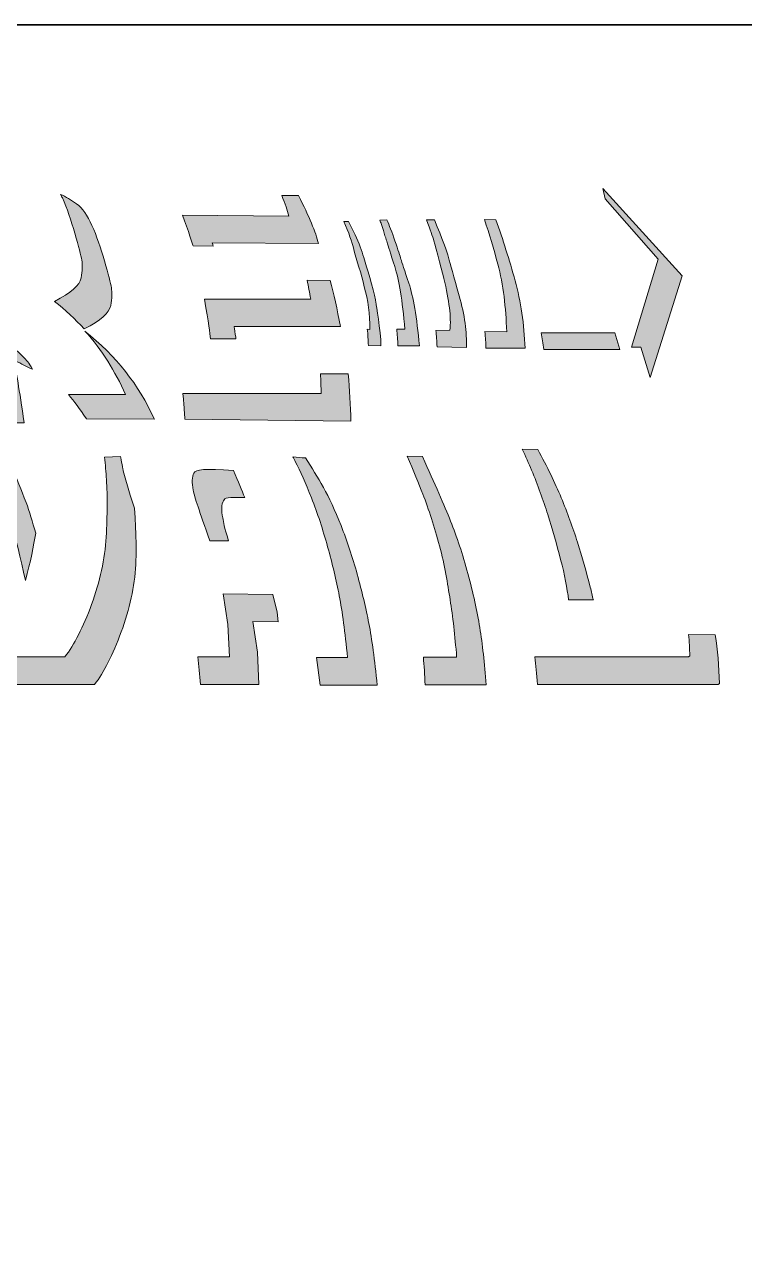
# Model space of a CAD drawing. Extents: x 6 to 143, y -103 to -23.
# Drawn here: x 85.58 to 108.84, y -62.86 to -22.86 of the extents above; entities that cross this region are included whole.
import ezdxf

# ---------------------------------------------------------------- set-up
doc = ezdxf.new("R2010")
doc.units = 0
doc.header["$MEASUREMENT"] = 0
doc.layers.add('EdgeTop', color=7, linetype='Continuous', lineweight=0)
doc.layers.add('VoidF-Title', color=7, linetype='Continuous', lineweight=0)

# ---------------------------------------------------------------- blocks, each defined once
blk = doc.blocks.new('Block_0')
at = {"layer": 'VoidF-Title', "true_color": 0xf6bc5b, "transparency": 33554687}
h = blk.add_hatch(color=31, dxfattribs=at)
h.dxf.hatch_style = 2
edge = h.paths.add_edge_path()
edge.add_spline(control_points=[(86.796, -28.456), (86.943, -28.791), (87.079, -29.172), (87.2, -29.599), (87.323, -30.026), (87.396, -30.315), (87.422, -30.465), (87.448, -30.616), (87.441, -30.808), (87.4, -31.041), (87.359, -31.274), (87.073, -31.527), (86.541, -31.798), (86.892, -32.076), (87.211, -32.374), (87.503, -32.689), (88.032, -32.418), (88.317, -32.167), (88.357, -31.934), (88.398, -31.701), (88.406, -31.509), (88.38, -31.358), (88.354, -31.208), (88.28, -30.919), (88.158, -30.492), (88.036, -30.065), (87.901, -29.684), (87.753, -29.349), (87.605, -29.014), (87.44, -28.781), (87.257, -28.649), (87.075, -28.518), (86.902, -28.415), (86.738, -28.339), (86.757, -28.378), (86.777, -28.414), (86.796, -28.456)], knot_values=[0, 0, 0, 0, 1, 1, 1, 2, 2, 2, 3, 3, 3, 4, 4, 4, 5, 5, 5, 6, 6, 6, 7, 7, 7, 8, 8, 8, 9, 9, 9, 10, 10, 10, 11, 11, 11, 12, 12, 12, 12], degree=3, periodic=0)
h = blk.add_hatch(color=31, dxfattribs=at)
h.dxf.hatch_style = 2
edge = h.paths.add_edge_path()
edge.add_spline(control_points=[(94.12, -29.04), (94.12, -29.04), (90.682, -29.011), (90.682, -29.011), (90.861, -29.497), (91.025, -30), (91.025, -30), (91.025, -30), (91.673, -30.014), (91.673, -30.014), (91.635, -29.907), (91.683, -30.02), (91.64, -29.904), (91.64, -29.904), (95.078, -29.933), (95.078, -29.933), (94.985, -29.569), (94.77, -29.051), (94.431, -28.379), (94.431, -28.379), (93.889, -28.378), (93.889, -28.378), (93.997, -28.637), (94.074, -28.858), (94.12, -29.04)], knot_values=[0, 0, 0, 0, 1, 1, 1, 2, 2, 2, 3, 3, 3, 4, 4, 4, 5, 5, 5, 6, 6, 6, 7, 7, 7, 8, 8, 8, 8], degree=3, periodic=0)
h = blk.add_hatch(color=31, dxfattribs=at)
h.dxf.hatch_style = 2
edge = h.paths.add_edge_path()
edge.add_spline(control_points=[(94.825, -31.723), (94.825, -31.723), (91.388, -31.723), (91.388, -31.723), (91.526, -32.534), (91.574, -32.806), (91.583, -33.01), (91.583, -33.01), (92.409, -33.012), (92.409, -33.012), (92.379, -32.826), (92.386, -32.855), (92.345, -32.616), (92.345, -32.616), (95.783, -32.616), (95.783, -32.616), (95.685, -32.049), (95.574, -31.551), (95.449, -31.123), (95.449, -31.123), (94.709, -31.117), (94.709, -31.117), (94.749, -31.31), (94.788, -31.51), (94.825, -31.723)], knot_values=[0, 0, 0, 0, 1, 1, 1, 2, 2, 2, 3, 3, 3, 4, 4, 4, 5, 5, 5, 6, 6, 6, 7, 7, 7, 8, 8, 8, 8], degree=3, periodic=0)
h = blk.add_hatch(color=31, dxfattribs=at)
h.dxf.hatch_style = 2
edge = h.paths.add_edge_path()
edge.add_spline(control_points=[(85.829, -33.994), (85.706, -33.771), (85.643, -33.701), (85.521, -33.582), (85.233, -33.301), (84.914, -33.025), (84.272, -32.672), (84.334, -33.03), (84.438, -33.697), (84.598, -34.817), (84.598, -34.817), (83.296, -34.81), (83.296, -34.81), (83.325, -35.087), (83.37, -35.403), (83.401, -35.724), (83.401, -35.724), (85.56, -35.728), (85.56, -35.728), (85.4, -34.608), (85.297, -34.061), (85.235, -33.703), (85.534, -33.837), (85.581, -33.882), (85.829, -33.994)], knot_values=[0, 0, 0, 0, 1, 1, 1, 2, 2, 2, 3, 3, 3, 4, 4, 4, 5, 5, 5, 6, 6, 6, 7, 7, 7, 8, 8, 8, 8], degree=3, periodic=0)
h = blk.add_hatch(color=31, dxfattribs=at)
h.dxf.hatch_style = 2
edge = h.paths.add_edge_path()
edge.add_spline(control_points=[(87.521, -32.758), (88.083, -33.368), (88.499, -34.062), (88.841, -34.807), (88.841, -34.807), (86.99, -34.807), (86.99, -34.807), (87.19, -35.051), (87.338, -35.242), (87.575, -35.599), (87.575, -35.599), (89.77, -35.609), (89.77, -35.609), (89.251, -34.478), (88.546, -33.578), (87.521, -32.758)], knot_values=[0, 0, 0, 0, 1, 1, 1, 2, 2, 2, 3, 3, 3, 4, 4, 4, 5, 5, 5, 5], degree=3, periodic=0)
h = blk.add_hatch(color=31, dxfattribs=at)
h.dxf.hatch_style = 2
edge = h.paths.add_edge_path()
edge.add_spline(control_points=[(96.121, -35.671), (96.113, -35.161), (96.086, -34.653), (96.039, -34.146), (96.039, -34.146), (95.141, -34.139), (95.141, -34.139), (95.151, -34.352), (95.16, -34.565), (95.163, -34.778), (95.163, -34.778), (90.694, -34.778), (90.694, -34.778), (90.72, -35.048), (90.724, -35.098), (90.746, -35.405), (90.746, -35.405), (90.759, -35.611), (90.759, -35.611), (90.759, -35.611), (96.121, -35.671), (96.121, -35.671)], knot_values=[0, 0, 0, 0, 1, 1, 1, 2, 2, 2, 3, 3, 3, 4, 4, 4, 5, 5, 5, 6, 6, 6, 7, 7, 7, 7], degree=3, periodic=0)
at = {"layer": 'VoidF-Title', "color": 30, "lineweight": 9, "true_color": 0xf38a20}
for points, knots in [([(86.796, -28.456), (86.943, -28.791), (87.079, -29.172), (87.2, -29.599), (87.323, -30.026), (87.396, -30.315), (87.422, -30.465), (87.448, -30.616), (87.441, -30.808), (87.4, -31.041), (87.359, -31.274), (87.073, -31.527), (86.541, -31.798), (86.892, -32.076), (87.211, -32.374), (87.503, -32.689), (88.032, -32.418), (88.317, -32.167), (88.357, -31.934), (88.398, -31.701), (88.406, -31.509), (88.38, -31.358), (88.354, -31.208), (88.28, -30.919), (88.158, -30.492), (88.036, -30.065), (87.901, -29.684), (87.753, -29.349), (87.605, -29.014), (87.44, -28.781), (87.257, -28.649), (87.075, -28.518), (86.902, -28.415), (86.738, -28.339), (86.757, -28.378), (86.777, -28.414), (86.796, -28.456)], [0, 0, 0, 0, 1, 1, 1, 2, 2, 2, 3, 3, 3, 4, 4, 4, 5, 5, 5, 6, 6, 6, 7, 7, 7, 8, 8, 8, 9, 9, 9, 10, 10, 10, 11, 11, 11, 12, 12, 12, 12]), ([(94.12, -29.04), (94.12, -29.04), (90.682, -29.011), (90.682, -29.011), (90.861, -29.497), (91.025, -30), (91.025, -30), (91.025, -30), (91.673, -30.014), (91.673, -30.014), (91.635, -29.907), (91.683, -30.02), (91.64, -29.904), (91.64, -29.904), (95.078, -29.933), (95.078, -29.933), (94.985, -29.569), (94.77, -29.051), (94.431, -28.379), (94.431, -28.379), (93.889, -28.378), (93.889, -28.378), (93.997, -28.637), (94.074, -28.858), (94.12, -29.04)], [0, 0, 0, 0, 1, 1, 1, 2, 2, 2, 3, 3, 3, 4, 4, 4, 5, 5, 5, 6, 6, 6, 7, 7, 7, 8, 8, 8, 8]), ([(94.825, -31.723), (94.825, -31.723), (91.388, -31.723), (91.388, -31.723), (91.526, -32.534), (91.574, -32.806), (91.583, -33.01), (91.583, -33.01), (92.409, -33.012), (92.409, -33.012), (92.379, -32.826), (92.386, -32.855), (92.345, -32.616), (92.345, -32.616), (95.783, -32.616), (95.783, -32.616), (95.685, -32.049), (95.574, -31.551), (95.449, -31.123), (95.449, -31.123), (94.709, -31.117), (94.709, -31.117), (94.749, -31.31), (94.788, -31.51), (94.825, -31.723)], [0, 0, 0, 0, 1, 1, 1, 2, 2, 2, 3, 3, 3, 4, 4, 4, 5, 5, 5, 6, 6, 6, 7, 7, 7, 8, 8, 8, 8]), ([(85.829, -33.994), (85.706, -33.771), (85.643, -33.701), (85.521, -33.582), (85.233, -33.301), (84.914, -33.025), (84.272, -32.672), (84.334, -33.03), (84.438, -33.697), (84.598, -34.817), (84.598, -34.817), (83.296, -34.81), (83.296, -34.81), (83.325, -35.087), (83.37, -35.403), (83.401, -35.724), (83.401, -35.724), (85.56, -35.728), (85.56, -35.728), (85.4, -34.608), (85.297, -34.061), (85.235, -33.703), (85.534, -33.837), (85.581, -33.882), (85.829, -33.994)], [0, 0, 0, 0, 1, 1, 1, 2, 2, 2, 3, 3, 3, 4, 4, 4, 5, 5, 5, 6, 6, 6, 7, 7, 7, 8, 8, 8, 8]), ([(87.521, -32.758), (88.083, -33.368), (88.499, -34.062), (88.841, -34.807), (88.841, -34.807), (86.99, -34.807), (86.99, -34.807), (87.19, -35.051), (87.338, -35.242), (87.575, -35.599), (87.575, -35.599), (89.77, -35.609), (89.77, -35.609), (89.251, -34.478), (88.546, -33.578), (87.521, -32.758)], [0, 0, 0, 0, 1, 1, 1, 2, 2, 2, 3, 3, 3, 4, 4, 4, 5, 5, 5, 5]), ([(96.121, -35.671), (96.113, -35.161), (96.086, -34.653), (96.039, -34.146), (96.039, -34.146), (95.141, -34.139), (95.141, -34.139), (95.151, -34.352), (95.16, -34.565), (95.163, -34.778), (95.163, -34.778), (90.694, -34.778), (90.694, -34.778), (90.72, -35.048), (90.724, -35.098), (90.746, -35.405), (90.746, -35.405), (90.759, -35.611), (90.759, -35.611), (90.759, -35.611), (96.121, -35.671), (96.121, -35.671)], [0, 0, 0, 0, 1, 1, 1, 2, 2, 2, 3, 3, 3, 4, 4, 4, 5, 5, 5, 6, 6, 6, 7, 7, 7, 7])]:
    blk.add_open_spline(points, degree=3, knots=knots, dxfattribs=at)
blk = doc.blocks.new('Block_1')
at = {"layer": 'VoidF-Title', "true_color": 0xf6bc5b, "transparency": 33554687}
h = blk.add_hatch(color=31, dxfattribs=at)
h.dxf.hatch_style = 2
edge = h.paths.add_edge_path()
edge.add_spline(control_points=[(84.652, -37.42), (84.967, -38.229), (85.282, -39.362), (85.599, -40.819), (85.768, -40.216), (85.861, -39.707), (85.934, -39.287), (85.822, -38.916), (85.736, -38.586), (85.624, -38.298), (85.31, -37.489), (85.002, -36.779), (84.699, -36.169), (84.699, -36.169), (84.138, -36.177), (84.138, -36.177), (84.308, -36.562), (84.479, -36.975), (84.652, -37.42)], knot_values=[0, 0, 0, 0, 1, 1, 1, 2, 2, 2, 3, 3, 3, 4, 4, 4, 5, 5, 5, 6, 6, 6, 6], degree=3, periodic=0)
h = blk.add_hatch(color=31, dxfattribs=at)
h.dxf.hatch_style = 2
edge = h.paths.add_edge_path()
edge.add_spline(control_points=[(100.292, -42.342), (100.206, -41.808), (100.078, -41.227), (99.907, -40.599), (99.737, -39.971), (99.55, -39.405), (99.348, -38.901), (99.146, -38.396), (98.842, -37.702), (98.435, -36.818), (98.435, -36.818), (97.944, -36.799), (97.944, -36.799), (98.157, -37.276), (98.317, -37.703), (98.446, -38.025), (98.648, -38.529), (98.818, -39.078), (98.989, -39.705), (99.16, -40.333), (99.249, -40.915), (99.334, -41.449), (99.42, -41.984), (99.489, -42.601), (99.544, -43.301), (99.544, -43.301), (98.467, -43.301), (98.467, -43.301), (98.494, -43.57), (98.514, -43.865), (98.524, -44.193), (98.524, -44.193), (100.501, -44.193), (100.501, -44.193), (100.447, -43.494), (100.377, -42.877), (100.292, -42.342)], knot_values=[0, 0, 0, 0, 1, 1, 1, 2, 2, 2, 3, 3, 3, 4, 4, 4, 5, 5, 5, 6, 6, 6, 7, 7, 7, 8, 8, 8, 9, 9, 9, 10, 10, 10, 11, 11, 11, 12, 12, 12, 12], degree=3, periodic=0)
h = blk.add_hatch(color=31, dxfattribs=at)
h.dxf.hatch_style = 2
edge = h.paths.add_edge_path()
edge.add_spline(control_points=[(101.967, -37.255), (102.167, -37.739), (102.342, -38.217), (102.491, -38.691), (102.64, -39.164), (102.779, -39.648), (102.906, -40.143), (103.033, -40.638), (103.119, -41.071), (103.162, -41.443), (103.162, -41.443), (103.963, -41.449), (103.963, -41.449), (103.933, -41.316), (103.901, -41.179), (103.864, -41.036), (103.736, -40.541), (103.598, -40.057), (103.449, -39.584), (103.3, -39.11), (103.125, -38.632), (102.924, -38.147), (102.723, -37.663), (102.472, -37.143), (102.171, -36.587), (102.171, -36.587), (101.664, -36.579), (101.664, -36.579), (101.774, -36.811), (101.876, -37.037), (101.967, -37.255)], knot_values=[0, 0, 0, 0, 1, 1, 1, 2, 2, 2, 3, 3, 3, 4, 4, 4, 5, 5, 5, 6, 6, 6, 7, 7, 7, 8, 8, 8, 9, 9, 9, 10, 10, 10, 10], degree=3, periodic=0)
h = blk.add_hatch(color=31, dxfattribs=at)
h.dxf.hatch_style = 2
edge = h.paths.add_edge_path()
edge.add_spline(control_points=[(89.127, -38.482), (89.127, -38.482), (88.991, -38.062), (88.991, -38.062), (88.991, -38.062), (88.763, -37.276), (88.763, -37.276), (88.763, -37.276), (88.688, -36.887), (88.677, -36.812), (88.677, -36.812), (88.159, -36.83), (88.159, -36.83), (88.184, -37.076), (88.205, -37.32), (88.221, -37.56), (88.255, -38.087), (88.251, -38.705), (88.211, -39.415), (88.17, -40.126), (88.013, -40.852), (87.741, -41.592), (87.468, -42.332), (87.18, -42.899), (86.876, -43.292), (86.876, -43.292), (84.922, -43.292), (84.922, -43.292), (84.991, -43.59), (85.063, -43.886), (85.125, -44.185), (85.125, -44.185), (87.834, -44.185), (87.834, -44.185), (88.138, -43.792), (88.426, -43.225), (88.699, -42.485), (88.971, -41.744), (89.128, -41.019), (89.169, -40.308), (89.209, -39.598), (89.127, -38.482), (89.127, -38.482)], knot_values=[0, 0, 0, 0, 1, 1, 1, 2, 2, 2, 3, 3, 3, 4, 4, 4, 5, 5, 5, 6, 6, 6, 7, 7, 7, 8, 8, 8, 9, 9, 9, 10, 10, 10, 11, 11, 11, 12, 12, 12, 13, 13, 13, 14, 14, 14, 14], degree=3, periodic=0)
h = blk.add_hatch(color=31, dxfattribs=at)
h.dxf.hatch_style = 2
edge = h.paths.add_edge_path()
edge.add_spline(control_points=[(96.706, -42.212), (96.609, -41.707), (96.483, -41.177), (96.33, -40.621), (96.177, -40.065), (96.002, -39.541), (95.805, -39.047), (95.609, -38.553), (95.419, -38.142), (95.235, -37.812), (95.052, -37.483), (94.858, -37.165), (94.652, -36.858), (94.507, -36.851), (94.387, -36.833), (94.25, -36.827), (94.266, -36.854), (94.308, -36.942), (94.323, -36.97), (94.506, -37.299), (94.651, -37.661), (94.848, -38.154), (95.044, -38.648), (95.219, -39.173), (95.372, -39.729), (95.526, -40.284), (95.651, -40.815), (95.749, -41.319), (95.846, -41.824), (95.936, -42.487), (96.017, -43.308), (96.017, -43.308), (95.009, -43.308), (95.009, -43.308), (95.009, -43.308), (95.132, -44.201), (95.132, -44.201), (95.132, -44.201), (96.975, -44.201), (96.975, -44.201), (96.893, -43.379), (96.804, -42.716), (96.706, -42.212)], knot_values=[0, 0, 0, 0, 1, 1, 1, 2, 2, 2, 3, 3, 3, 4, 4, 4, 5, 5, 5, 6, 6, 6, 7, 7, 7, 8, 8, 8, 9, 9, 9, 10, 10, 10, 11, 11, 11, 12, 12, 12, 13, 13, 13, 14, 14, 14, 14], degree=3, periodic=0)
h = blk.add_hatch(color=31, dxfattribs=at)
h.dxf.hatch_style = 2
edge = h.paths.add_edge_path()
edge.add_spline(control_points=[(92.17, -39.539), (92.015, -39.063), (92.013, -38.954), (91.982, -38.794), (91.934, -38.549), (91.941, -38.364), (92.002, -38.241), (92.049, -38.146), (92.133, -38.125), (92.693, -38.14), (92.595, -37.914), (92.485, -37.622), (92.328, -37.266), (91.395, -37.204), (91.105, -37.225), (91.045, -37.348), (90.984, -37.472), (90.977, -37.656), (91.024, -37.901), (91.072, -38.147), (91.223, -38.549), (91.562, -39.536), (91.562, -39.536), (92.17, -39.539), (92.17, -39.539)], knot_values=[0, 0, 0, 0, 1, 1, 1, 2, 2, 2, 3, 3, 3, 4, 4, 4, 5, 5, 5, 6, 6, 6, 7, 7, 7, 8, 8, 8, 8], degree=3, periodic=0)
h = blk.add_hatch(color=31, dxfattribs=at)
h.dxf.hatch_style = 2
edge = h.paths.add_edge_path()
edge.add_spline(control_points=[(92.949, -42.148), (92.949, -42.148), (93.772, -42.153), (93.772, -42.153), (93.772, -42.153), (93.735, -41.847), (93.735, -41.847), (93.735, -41.847), (93.602, -41.274), (93.602, -41.274), (93.602, -41.274), (91.992, -41.255), (91.992, -41.255), (91.992, -41.255), (92.15, -42.244), (92.15, -42.244), (92.15, -42.244), (92.195, -43.293), (92.195, -43.293), (92.195, -43.293), (91.177, -43.293), (91.177, -43.293), (91.207, -43.567), (91.233, -43.864), (91.257, -44.186), (91.257, -44.186), (93.152, -44.186), (93.152, -44.186), (93.152, -44.186), (93.108, -43.137), (93.108, -43.137), (93.108, -43.137), (92.949, -42.148), (92.949, -42.148)], knot_values=[0, 0, 0, 0, 1, 1, 1, 2, 2, 2, 3, 3, 3, 4, 4, 4, 5, 5, 5, 6, 6, 6, 7, 7, 7, 8, 8, 8, 9, 9, 9, 10, 10, 10, 11, 11, 11, 11], degree=3, periodic=0)
h = blk.add_hatch(color=31, dxfattribs=at)
h.dxf.hatch_style = 2
edge = h.paths.add_edge_path()
edge.add_spline(control_points=[(107.907, -42.572), (107.907, -42.572), (107.045, -42.565), (107.045, -42.565), (107.062, -42.791), (107.075, -43.02), (107.08, -43.257), (107.08, -43.257), (107.043, -43.286), (107.043, -43.286), (107.043, -43.286), (102.071, -43.286), (102.071, -43.286), (102.102, -43.565), (102.128, -43.838), (102.161, -44.178), (102.161, -44.178), (102.228, -44.179), (102.228, -44.179), (102.228, -44.179), (108.001, -44.179), (108.001, -44.179), (108.001, -44.179), (108.037, -44.15), (108.037, -44.15), (108.027, -43.591), (107.983, -43.065), (107.907, -42.572)], knot_values=[0, 0, 0, 0, 1, 1, 1, 2, 2, 2, 3, 3, 3, 4, 4, 4, 5, 5, 5, 6, 6, 6, 7, 7, 7, 8, 8, 8, 9, 9, 9, 9], degree=3, periodic=0)
at = {"layer": 'VoidF-Title', "color": 30, "lineweight": 9, "true_color": 0xf38a20}
for points, knots in [([(84.652, -37.42), (84.967, -38.229), (85.282, -39.362), (85.599, -40.819), (85.768, -40.216), (85.861, -39.707), (85.934, -39.287), (85.822, -38.916), (85.736, -38.586), (85.624, -38.298), (85.31, -37.489), (85.002, -36.779), (84.699, -36.169), (84.699, -36.169), (84.138, -36.177), (84.138, -36.177), (84.308, -36.562), (84.479, -36.975), (84.652, -37.42)], [0, 0, 0, 0, 1, 1, 1, 2, 2, 2, 3, 3, 3, 4, 4, 4, 5, 5, 5, 6, 6, 6, 6]), ([(100.292, -42.342), (100.206, -41.808), (100.078, -41.227), (99.907, -40.599), (99.737, -39.971), (99.55, -39.405), (99.348, -38.901), (99.146, -38.396), (98.842, -37.702), (98.435, -36.818), (98.435, -36.818), (97.944, -36.799), (97.944, -36.799), (98.157, -37.276), (98.317, -37.703), (98.446, -38.025), (98.648, -38.529), (98.818, -39.078), (98.989, -39.705), (99.16, -40.333), (99.249, -40.915), (99.334, -41.449), (99.42, -41.984), (99.489, -42.601), (99.544, -43.301), (99.544, -43.301), (98.467, -43.301), (98.467, -43.301), (98.494, -43.57), (98.514, -43.865), (98.524, -44.193), (98.524, -44.193), (100.501, -44.193), (100.501, -44.193), (100.447, -43.494), (100.377, -42.877), (100.292, -42.342)], [0, 0, 0, 0, 1, 1, 1, 2, 2, 2, 3, 3, 3, 4, 4, 4, 5, 5, 5, 6, 6, 6, 7, 7, 7, 8, 8, 8, 9, 9, 9, 10, 10, 10, 11, 11, 11, 12, 12, 12, 12]), ([(101.967, -37.255), (102.167, -37.739), (102.342, -38.217), (102.491, -38.691), (102.64, -39.164), (102.779, -39.648), (102.906, -40.143), (103.033, -40.638), (103.119, -41.071), (103.162, -41.443), (103.162, -41.443), (103.963, -41.449), (103.963, -41.449), (103.933, -41.316), (103.901, -41.179), (103.864, -41.036), (103.736, -40.541), (103.598, -40.057), (103.449, -39.584), (103.3, -39.11), (103.125, -38.632), (102.924, -38.147), (102.723, -37.663), (102.472, -37.143), (102.171, -36.587), (102.171, -36.587), (101.664, -36.579), (101.664, -36.579), (101.774, -36.811), (101.876, -37.037), (101.967, -37.255)], [0, 0, 0, 0, 1, 1, 1, 2, 2, 2, 3, 3, 3, 4, 4, 4, 5, 5, 5, 6, 6, 6, 7, 7, 7, 8, 8, 8, 9, 9, 9, 10, 10, 10, 10]), ([(89.127, -38.482), (89.127, -38.482), (88.991, -38.062), (88.991, -38.062), (88.991, -38.062), (88.763, -37.276), (88.763, -37.276), (88.763, -37.276), (88.688, -36.887), (88.677, -36.812), (88.677, -36.812), (88.159, -36.83), (88.159, -36.83), (88.184, -37.076), (88.205, -37.32), (88.221, -37.56), (88.255, -38.087), (88.251, -38.705), (88.211, -39.415), (88.17, -40.126), (88.013, -40.852), (87.741, -41.592), (87.468, -42.332), (87.18, -42.899), (86.876, -43.292), (86.876, -43.292), (84.922, -43.292), (84.922, -43.292), (84.991, -43.59), (85.063, -43.886), (85.125, -44.185), (85.125, -44.185), (87.834, -44.185), (87.834, -44.185), (88.138, -43.792), (88.426, -43.225), (88.699, -42.485), (88.971, -41.744), (89.128, -41.019), (89.169, -40.308), (89.209, -39.598), (89.127, -38.482), (89.127, -38.482)], [0, 0, 0, 0, 1, 1, 1, 2, 2, 2, 3, 3, 3, 4, 4, 4, 5, 5, 5, 6, 6, 6, 7, 7, 7, 8, 8, 8, 9, 9, 9, 10, 10, 10, 11, 11, 11, 12, 12, 12, 13, 13, 13, 14, 14, 14, 14]), ([(96.706, -42.212), (96.609, -41.707), (96.483, -41.177), (96.33, -40.621), (96.177, -40.065), (96.002, -39.541), (95.805, -39.047), (95.609, -38.553), (95.419, -38.142), (95.235, -37.812), (95.052, -37.483), (94.858, -37.165), (94.652, -36.858), (94.507, -36.851), (94.387, -36.833), (94.25, -36.827), (94.266, -36.854), (94.308, -36.942), (94.323, -36.97), (94.506, -37.299), (94.651, -37.661), (94.848, -38.154), (95.044, -38.648), (95.219, -39.173), (95.372, -39.729), (95.526, -40.284), (95.651, -40.815), (95.749, -41.319), (95.846, -41.824), (95.936, -42.487), (96.017, -43.308), (96.017, -43.308), (95.009, -43.308), (95.009, -43.308), (95.009, -43.308), (95.132, -44.201), (95.132, -44.201), (95.132, -44.201), (96.975, -44.201), (96.975, -44.201), (96.893, -43.379), (96.804, -42.716), (96.706, -42.212)], [0, 0, 0, 0, 1, 1, 1, 2, 2, 2, 3, 3, 3, 4, 4, 4, 5, 5, 5, 6, 6, 6, 7, 7, 7, 8, 8, 8, 9, 9, 9, 10, 10, 10, 11, 11, 11, 12, 12, 12, 13, 13, 13, 14, 14, 14, 14]), ([(92.17, -39.539), (92.015, -39.063), (92.013, -38.954), (91.982, -38.794), (91.934, -38.549), (91.941, -38.364), (92.002, -38.241), (92.049, -38.146), (92.133, -38.125), (92.693, -38.14), (92.595, -37.914), (92.485, -37.622), (92.328, -37.266), (91.395, -37.204), (91.105, -37.225), (91.045, -37.348), (90.984, -37.472), (90.977, -37.656), (91.024, -37.901), (91.072, -38.147), (91.223, -38.549), (91.562, -39.536), (91.562, -39.536), (92.17, -39.539), (92.17, -39.539)], [0, 0, 0, 0, 1, 1, 1, 2, 2, 2, 3, 3, 3, 4, 4, 4, 5, 5, 5, 6, 6, 6, 7, 7, 7, 8, 8, 8, 8]), ([(92.949, -42.148), (92.949, -42.148), (93.772, -42.153), (93.772, -42.153), (93.772, -42.153), (93.735, -41.847), (93.735, -41.847), (93.735, -41.847), (93.602, -41.274), (93.602, -41.274), (93.602, -41.274), (91.992, -41.255), (91.992, -41.255), (91.992, -41.255), (92.15, -42.244), (92.15, -42.244), (92.15, -42.244), (92.195, -43.293), (92.195, -43.293), (92.195, -43.293), (91.177, -43.293), (91.177, -43.293), (91.207, -43.567), (91.233, -43.864), (91.257, -44.186), (91.257, -44.186), (93.152, -44.186), (93.152, -44.186), (93.152, -44.186), (93.108, -43.137), (93.108, -43.137), (93.108, -43.137), (92.949, -42.148), (92.949, -42.148)], [0, 0, 0, 0, 1, 1, 1, 2, 2, 2, 3, 3, 3, 4, 4, 4, 5, 5, 5, 6, 6, 6, 7, 7, 7, 8, 8, 8, 9, 9, 9, 10, 10, 10, 11, 11, 11, 11]), ([(107.907, -42.572), (107.907, -42.572), (107.045, -42.565), (107.045, -42.565), (107.062, -42.791), (107.075, -43.02), (107.08, -43.257), (107.08, -43.257), (107.043, -43.286), (107.043, -43.286), (107.043, -43.286), (102.071, -43.286), (102.071, -43.286), (102.102, -43.565), (102.128, -43.838), (102.161, -44.178), (102.161, -44.178), (102.228, -44.179), (102.228, -44.179), (102.228, -44.179), (108.001, -44.179), (108.001, -44.179), (108.001, -44.179), (108.037, -44.15), (108.037, -44.15), (108.027, -43.591), (107.983, -43.065), (107.907, -42.572)], [0, 0, 0, 0, 1, 1, 1, 2, 2, 2, 3, 3, 3, 4, 4, 4, 5, 5, 5, 6, 6, 6, 7, 7, 7, 8, 8, 8, 9, 9, 9, 9])]:
    blk.add_open_spline(points, degree=3, knots=knots, dxfattribs=at)
blk = doc.blocks.new('Block_4')
at = {"layer": 'VoidF-Title', "true_color": 0xf6bc5b, "transparency": 33554687}
h = blk.add_hatch(color=31, dxfattribs=at)
h.dxf.hatch_style = 2
h.paths.add_polyline_path([(104.27, -28.153), (104.348, -28.482), (106.059, -30.432), (105.195, -33.28), (105.504, -33.28), (105.799, -34.255), (106.834, -30.969)])
h = blk.add_hatch(color=31, dxfattribs=at)
h.dxf.hatch_style = 2
edge = h.paths.add_edge_path()
edge.add_spline(control_points=[(97.741, -30.435), (97.711, -30.335), (97.647, -30.139), (97.549, -29.847), (97.451, -29.554), (97.363, -29.328), (97.287, -29.167), (97.287, -29.167), (97.064, -29.175), (97.064, -29.175), (97.079, -29.219), (97.094, -29.262), (97.109, -29.31), (97.204, -29.602), (97.266, -29.798), (97.295, -29.898), (97.324, -29.997), (97.406, -30.256), (97.543, -30.675), (97.679, -31.093), (97.789, -31.769), (97.872, -32.702), (97.872, -32.702), (97.607, -32.7), (97.607, -32.7), (97.623, -32.868), (97.637, -33.043), (97.647, -33.233), (97.647, -33.233), (98.341, -33.239), (98.341, -33.239), (98.254, -32.306), (98.14, -31.63), (97.999, -31.212), (97.857, -30.793), (97.772, -30.534), (97.741, -30.435)], knot_values=[0, 0, 0, 0, 1, 1, 1, 2, 2, 2, 3, 3, 3, 4, 4, 4, 5, 5, 5, 6, 6, 6, 7, 7, 7, 8, 8, 8, 9, 9, 9, 10, 10, 10, 11, 11, 11, 12, 12, 12, 12], degree=3, periodic=0)
h = blk.add_hatch(color=31, dxfattribs=at)
h.dxf.hatch_style = 2
edge = h.paths.add_edge_path()
edge.add_spline(control_points=[(99.28, -30.381), (99.227, -30.184), (99.076, -29.78), (98.826, -29.168), (98.826, -29.168), (98.569, -29.165), (98.569, -29.165), (98.687, -29.482), (98.77, -29.707), (98.805, -29.838), (98.856, -30.035), (99.131, -31.054), (99.131, -31.054), (99.302, -31.792), (99.371, -32.297), (99.327, -32.731), (99.327, -32.731), (98.87, -32.737), (98.87, -32.737), (98.886, -32.905), (98.901, -33.078), (98.911, -33.263), (98.911, -33.263), (99.86, -33.285), (99.86, -33.285), (99.88, -32.8), (99.801, -32.244), (99.625, -31.617), (99.449, -30.99), (99.334, -30.578), (99.28, -30.381)], knot_values=[0, 0, 0, 0, 1, 1, 1, 2, 2, 2, 3, 3, 3, 4, 4, 4, 5, 5, 5, 6, 6, 6, 7, 7, 7, 8, 8, 8, 9, 9, 9, 10, 10, 10, 10], degree=3, periodic=0)
h = blk.add_hatch(color=31, dxfattribs=at)
h.dxf.hatch_style = 2
edge = h.paths.add_edge_path()
edge.add_spline(control_points=[(100.814, -29.163), (100.814, -29.163), (100.447, -29.155), (100.447, -29.155), (100.597, -29.623), (100.744, -30.105), (100.874, -30.592), (101.054, -31.265), (101.135, -31.994), (101.161, -32.778), (101.161, -32.778), (100.455, -32.775), (100.455, -32.775), (100.478, -32.971), (100.489, -33.151), (100.485, -33.309), (100.485, -33.309), (101.754, -33.315), (101.754, -33.315), (101.727, -32.531), (101.62, -31.803), (101.434, -31.13), (101.247, -30.457), (101.041, -29.801), (100.814, -29.163)], knot_values=[0, 0, 0, 0, 1, 1, 1, 2, 2, 2, 3, 3, 3, 4, 4, 4, 5, 5, 5, 6, 6, 6, 7, 7, 7, 8, 8, 8, 8], degree=3, periodic=0)
h = blk.add_hatch(color=31, dxfattribs=at)
h.dxf.hatch_style = 2
edge = h.paths.add_edge_path()
edge.add_spline(control_points=[(96.625, -30.679), (96.528, -30.308), (96.376, -29.816), (96.042, -29.215), (96.042, -29.215), (95.892, -29.22), (95.892, -29.22), (96.06, -29.577), (96.155, -29.873), (96.218, -30.124), (96.311, -30.495), (96.456, -30.876), (96.555, -31.33), (96.683, -31.754), (96.732, -32.217), (96.738, -32.706), (96.738, -32.706), (96.651, -32.7), (96.651, -32.7), (96.679, -32.872), (96.678, -33.046), (96.691, -33.228), (96.691, -33.228), (97.097, -33.238), (97.097, -33.238), (97.09, -32.749), (96.937, -31.873), (96.937, -31.873), (96.955, -31.881), (96.774, -31.071), (96.625, -30.679)], knot_values=[0, 0, 0, 0, 1, 1, 1, 2, 2, 2, 3, 3, 3, 4, 4, 4, 5, 5, 5, 6, 6, 6, 7, 7, 7, 8, 8, 8, 9, 9, 9, 10, 10, 10, 10], degree=3, periodic=0)
h = blk.add_hatch(color=31, dxfattribs=at)
h.dxf.hatch_style = 2
edge = h.paths.add_edge_path()
edge.add_spline(control_points=[(104.658, -32.812), (104.658, -32.812), (102.278, -32.812), (102.278, -32.812), (102.304, -32.982), (102.331, -33.159), (102.358, -33.349), (102.358, -33.349), (104.815, -33.349), (104.815, -33.349), (104.815, -33.349), (104.658, -32.812), (104.658, -32.812)], knot_values=[0, 0, 0, 0, 1, 1, 1, 2, 2, 2, 3, 3, 3, 4, 4, 4, 4], degree=3, periodic=0)
at = {"layer": 'VoidF-Title', "color": 30, "lineweight": 9, "true_color": 0xf38a20}
blk.add_lwpolyline([(104.27, -28.153), (104.348, -28.482), (106.059, -30.432), (105.195, -33.28), (105.504, -33.28), (105.799, -34.255), (106.834, -30.969)], close=True, dxfattribs=at)
for points, knots in [([(97.741, -30.435), (97.711, -30.335), (97.647, -30.139), (97.549, -29.847), (97.451, -29.554), (97.363, -29.328), (97.287, -29.167), (97.287, -29.167), (97.064, -29.175), (97.064, -29.175), (97.079, -29.219), (97.094, -29.262), (97.109, -29.31), (97.204, -29.602), (97.266, -29.798), (97.295, -29.898), (97.324, -29.997), (97.406, -30.256), (97.543, -30.675), (97.679, -31.093), (97.789, -31.769), (97.872, -32.702), (97.872, -32.702), (97.607, -32.7), (97.607, -32.7), (97.623, -32.868), (97.637, -33.043), (97.647, -33.233), (97.647, -33.233), (98.341, -33.239), (98.341, -33.239), (98.254, -32.306), (98.14, -31.63), (97.999, -31.212), (97.857, -30.793), (97.772, -30.534), (97.741, -30.435)], [0, 0, 0, 0, 1, 1, 1, 2, 2, 2, 3, 3, 3, 4, 4, 4, 5, 5, 5, 6, 6, 6, 7, 7, 7, 8, 8, 8, 9, 9, 9, 10, 10, 10, 11, 11, 11, 12, 12, 12, 12]), ([(99.28, -30.381), (99.227, -30.184), (99.076, -29.78), (98.826, -29.168), (98.826, -29.168), (98.569, -29.165), (98.569, -29.165), (98.687, -29.482), (98.77, -29.707), (98.805, -29.838), (98.856, -30.035), (99.131, -31.054), (99.131, -31.054), (99.302, -31.792), (99.371, -32.297), (99.327, -32.731), (99.327, -32.731), (98.87, -32.737), (98.87, -32.737), (98.886, -32.905), (98.901, -33.078), (98.911, -33.263), (98.911, -33.263), (99.86, -33.285), (99.86, -33.285), (99.88, -32.8), (99.801, -32.244), (99.625, -31.617), (99.449, -30.99), (99.334, -30.578), (99.28, -30.381)], [0, 0, 0, 0, 1, 1, 1, 2, 2, 2, 3, 3, 3, 4, 4, 4, 5, 5, 5, 6, 6, 6, 7, 7, 7, 8, 8, 8, 9, 9, 9, 10, 10, 10, 10]), ([(100.814, -29.163), (100.814, -29.163), (100.447, -29.155), (100.447, -29.155), (100.597, -29.623), (100.744, -30.105), (100.874, -30.592), (101.054, -31.265), (101.135, -31.994), (101.161, -32.778), (101.161, -32.778), (100.455, -32.775), (100.455, -32.775), (100.478, -32.971), (100.489, -33.151), (100.485, -33.309), (100.485, -33.309), (101.754, -33.315), (101.754, -33.315), (101.727, -32.531), (101.62, -31.803), (101.434, -31.13), (101.247, -30.457), (101.041, -29.801), (100.814, -29.163)], [0, 0, 0, 0, 1, 1, 1, 2, 2, 2, 3, 3, 3, 4, 4, 4, 5, 5, 5, 6, 6, 6, 7, 7, 7, 8, 8, 8, 8]), ([(96.625, -30.679), (96.528, -30.308), (96.376, -29.816), (96.042, -29.215), (96.042, -29.215), (95.892, -29.22), (95.892, -29.22), (96.06, -29.577), (96.155, -29.873), (96.218, -30.124), (96.311, -30.495), (96.456, -30.876), (96.555, -31.33), (96.683, -31.754), (96.732, -32.217), (96.738, -32.706), (96.738, -32.706), (96.651, -32.7), (96.651, -32.7), (96.679, -32.872), (96.678, -33.046), (96.691, -33.228), (96.691, -33.228), (97.097, -33.238), (97.097, -33.238), (97.09, -32.749), (96.937, -31.873), (96.937, -31.873), (96.955, -31.881), (96.774, -31.071), (96.625, -30.679)], [0, 0, 0, 0, 1, 1, 1, 2, 2, 2, 3, 3, 3, 4, 4, 4, 5, 5, 5, 6, 6, 6, 7, 7, 7, 8, 8, 8, 9, 9, 9, 10, 10, 10, 10]), ([(104.658, -32.812), (104.658, -32.812), (102.278, -32.812), (102.278, -32.812), (102.304, -32.982), (102.331, -33.159), (102.358, -33.349), (102.358, -33.349), (104.815, -33.349), (104.815, -33.349), (104.815, -33.349), (104.658, -32.812), (104.658, -32.812)], [0, 0, 0, 0, 1, 1, 1, 2, 2, 2, 3, 3, 3, 4, 4, 4, 4])]:
    blk.add_open_spline(points, degree=3, knots=knots, dxfattribs=at)

msp = doc.modelspace()

# ---------------------------------------------------------------- linework, layer by layer
at = {"layer": 'EdgeTop', "color": 250, "lineweight": 35, "true_color": 0x231f20}
msp.add_lwpolyline([(142.857, -91.429), (142.857, -34.286), (131.429, -22.857), (17.143, -22.857), (5.714, -34.286), (5.714, -91.429), (17.143, -102.857), (131.429, -102.857)], close=True, dxfattribs=at)

# ---------------------------------------------------------------- block references
at = {"layer": 'VoidF-Title'}
for name in ['Block_0', 'Block_4', 'Block_1']:
    msp.add_blockref(name, (0, 0), dxfattribs=at)

doc.saveas('drawing.dxf')
